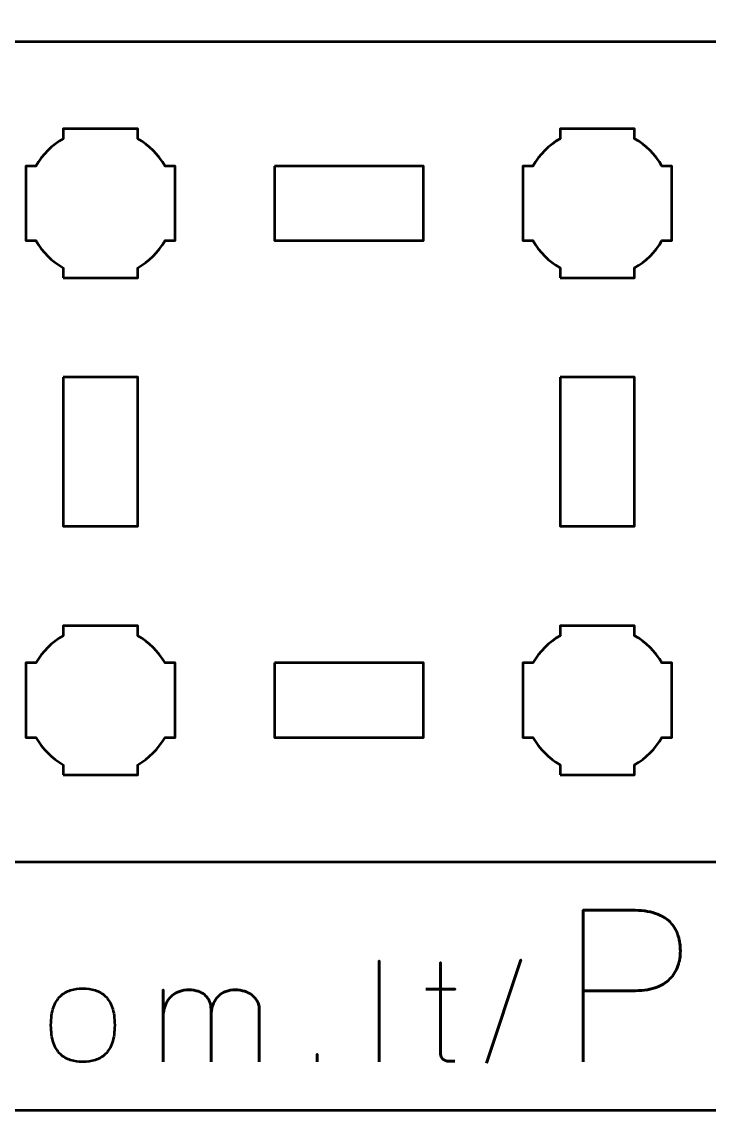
# Model space of a CAD drawing. Header units: centimetres. Extents: x -21 to 0, y -29.7 to 0.
# Drawn here: x -8.017 to -5.25, y -29.7 to -25.319 of the extents above; entities that cross this region are included whole.
import ezdxf

# ---------------------------------------------------------------- set-up
doc = ezdxf.new("R2010")
doc.units = ezdxf.units.CM
doc.header["$MEASUREMENT"] = 0
doc.layers.add('Layer 1', color=7, linetype='Continuous')

msp = doc.modelspace()

# ---------------------------------------------------------------- linework, layer by layer
at = {"layer": 'Layer 1', "color": 22, "lineweight": 53}
msp.add_open_spline([(-21.00003, -29.19996), (-21.00003, -29.19996), (-21.00003, -0.49992), (-21.00003, -0.49992), (-21.00003, -0.49992), (-21.00003, -0.22295), (-20.77694, 0.00004), (-20.49994, 0.00004), (-20.49994, 0.00004), (-20.49994, 0.00004), (-0.50008, 0.00004), (-0.50008, 0.00004), (-0.50008, 0.00004), (-0.22294, 0.00004), (0.00002, -0.22295), (0.00002, -0.49992), (0.00002, -0.49992), (0.00002, -0.49992), (0.00002, -29.19996), (0.00002, -29.19996), (0.00002, -29.19996), (0.00002, -29.47696), (-0.22294, -29.70005), (-0.50008, -29.70005), (-0.50008, -29.70005), (-0.50008, -29.70005), (-20.49994, -29.70005), (-20.49994, -29.70005), (-20.49994, -29.70005), (-20.77694, -29.70005), (-21.00003, -29.47696), (-21.00003, -29.19996)], degree=3, knots=[0, 0, 0, 0, 0.125, 0.125, 0.125, 0.125, 0.25, 0.25, 0.25, 0.25, 0.375, 0.375, 0.375, 0.375, 0.5, 0.5, 0.5, 0.5, 0.625, 0.625, 0.625, 0.625, 0.75, 0.75, 0.75, 0.75, 0.875, 0.875, 0.875, 0.875, 1, 1, 1, 1], dxfattribs=at)
at = {"layer": 'Layer 1', "color": 114, "lineweight": 53}
msp.add_open_spline([(-9.84993, -25.39998), (-9.84993, -25.39998), (-1.55005, -25.39998), (-1.55005, -25.39998), (-1.55005, -25.39998), (-1.27305, -25.39998), (-1.04995, -25.62308), (-1.04995, -25.90008), (-1.04995, -25.90008), (-1.04995, -25.90008), (-1.04995, -28.2), (-1.04995, -28.2), (-1.04995, -28.2), (-1.04995, -28.47701), (-1.27305, -28.69996), (-1.55005, -28.69996), (-1.55005, -28.69996), (-1.55005, -28.69996), (-9.84993, -28.69996), (-9.84993, -28.69996), (-9.84993, -28.69996), (-10.12693, -28.69996), (-10.35003, -28.47701), (-10.35003, -28.2), (-10.35003, -28.2), (-10.35003, -28.2), (-10.35003, -25.90008), (-10.35003, -25.90008), (-10.35003, -25.90008), (-10.35003, -25.62308), (-10.12693, -25.39998), (-9.84993, -25.39998)], degree=3, knots=[0, 0, 0, 0, 0.125, 0.125, 0.125, 0.125, 0.25, 0.25, 0.25, 0.25, 0.375, 0.375, 0.375, 0.375, 0.5, 0.5, 0.5, 0.5, 0.625, 0.625, 0.625, 0.625, 0.75, 0.75, 0.75, 0.75, 0.875, 0.875, 0.875, 0.875, 1, 1, 1, 1], dxfattribs=at)
at = {"layer": 'Layer 1', "lineweight": 53}
for points, knots in [([(-7.85001, -26.35001), (-7.85001, -26.35001), (-7.85001, -26.3099), (-7.85001, -26.3099), (-7.85001, -26.3099), (-7.89548, -26.28358), (-7.93351, -26.24556), (-7.95983, -26.20008), (-7.95983, -26.20008), (-7.95983, -26.20008), (-7.99994, -26.20008), (-7.99994, -26.20008), (-7.99994, -26.20008), (-7.99994, -26.20008), (-7.99994, -26.05001), (-7.99994, -26.05001), (-7.99994, -26.05001), (-7.99994, -26.05001), (-7.99994, -25.90008), (-7.99994, -25.90008), (-7.99994, -25.90008), (-7.99994, -25.90008), (-7.95983, -25.90008), (-7.95983, -25.90008), (-7.95983, -25.90008), (-7.93351, -25.85447), (-7.89548, -25.81654), (-7.85001, -25.79022), (-7.85001, -25.79022), (-7.85001, -25.79022), (-7.85001, -25.75001), (-7.85001, -25.75001), (-7.85001, -25.75001), (-7.85001, -25.75001), (-7.69994, -25.75001), (-7.69994, -25.75001), (-7.69994, -25.75001), (-7.69994, -25.75001), (-7.55001, -25.75001), (-7.55001, -25.75001), (-7.55001, -25.75001), (-7.55001, -25.75001), (-7.55001, -25.79022), (-7.55001, -25.79022), (-7.55001, -25.79022), (-7.50453, -25.81654), (-7.4665, -25.85447), (-7.44019, -25.90008), (-7.44019, -25.90008), (-7.44019, -25.90008), (-7.39993, -25.90008), (-7.39993, -25.90008), (-7.39993, -25.90008), (-7.39993, -25.90008), (-7.39993, -26.05001), (-7.39993, -26.05001), (-7.39993, -26.05001), (-7.39993, -26.05001), (-7.39993, -26.20008), (-7.39993, -26.20008), (-7.39993, -26.20008), (-7.39993, -26.20008), (-7.44019, -26.20008), (-7.44019, -26.20008), (-7.44019, -26.20008), (-7.4665, -26.24556), (-7.50453, -26.28358), (-7.55001, -26.3099), (-7.55001, -26.3099), (-7.55001, -26.3099), (-7.55001, -26.35001), (-7.55001, -26.35001), (-7.55001, -26.35001), (-7.55001, -26.35001), (-7.69994, -26.35001), (-7.69994, -26.35001), (-7.69994, -26.35001), (-7.69994, -26.35001), (-7.85001, -26.35001), (-7.85001, -26.35001)], [0, 0, 0, 0, 0.05, 0.05, 0.05, 0.05, 0.1, 0.1, 0.1, 0.1, 0.15, 0.15, 0.15, 0.15, 0.2, 0.2, 0.2, 0.2, 0.25, 0.25, 0.25, 0.25, 0.3, 0.3, 0.3, 0.3, 0.35, 0.35, 0.35, 0.35, 0.4, 0.4, 0.4, 0.4, 0.45, 0.45, 0.45, 0.45, 0.5, 0.5, 0.5, 0.5, 0.55, 0.55, 0.55, 0.55, 0.6, 0.6, 0.6, 0.6, 0.65, 0.65, 0.65, 0.65, 0.7, 0.7, 0.7, 0.7, 0.75, 0.75, 0.75, 0.75, 0.8, 0.8, 0.8, 0.8, 0.85, 0.85, 0.85, 0.85, 0.9, 0.9, 0.9, 0.9, 0.95, 0.95, 0.95, 0.95, 1, 1, 1, 1]), ([(-5.85008, -26.35001), (-5.85008, -26.35001), (-5.85008, -26.3099), (-5.85008, -26.3099), (-5.85008, -26.3099), (-5.89555, -26.28358), (-5.93344, -26.24556), (-5.9599, -26.20008), (-5.9599, -26.20008), (-5.9599, -26.20008), (-6.00001, -26.20008), (-6.00001, -26.20008), (-6.00001, -26.20008), (-6.00001, -26.20008), (-6.00001, -26.05001), (-6.00001, -26.05001), (-6.00001, -26.05001), (-6.00001, -26.05001), (-6.00001, -25.90008), (-6.00001, -25.90008), (-6.00001, -25.90008), (-6.00001, -25.90008), (-5.9599, -25.90008), (-5.9599, -25.90008), (-5.9599, -25.90008), (-5.93344, -25.85447), (-5.89555, -25.81654), (-5.85008, -25.79022), (-5.85008, -25.79022), (-5.85008, -25.79022), (-5.85008, -25.75001), (-5.85008, -25.75001), (-5.85008, -25.75001), (-5.85008, -25.75001), (-5.7, -25.75001), (-5.7, -25.75001), (-5.7, -25.75001), (-5.7, -25.75001), (-5.55007, -25.75001), (-5.55007, -25.75001), (-5.55007, -25.75001), (-5.55007, -25.75001), (-5.55007, -25.79022), (-5.55007, -25.79022), (-5.55007, -25.79022), (-5.50446, -25.81654), (-5.46654, -25.85447), (-5.44022, -25.90008), (-5.44022, -25.90008), (-5.44022, -25.90008), (-5.40001, -25.90008), (-5.40001, -25.90008), (-5.40001, -25.90008), (-5.40001, -25.90008), (-5.40001, -26.05001), (-5.40001, -26.05001), (-5.40001, -26.05001), (-5.40001, -26.05001), (-5.40001, -26.20008), (-5.40001, -26.20008), (-5.40001, -26.20008), (-5.40001, -26.20008), (-5.44022, -26.20008), (-5.44022, -26.20008), (-5.44022, -26.20008), (-5.46654, -26.24556), (-5.50446, -26.28358), (-5.55007, -26.3099), (-5.55007, -26.3099), (-5.55007, -26.3099), (-5.55007, -26.35001), (-5.55007, -26.35001), (-5.55007, -26.35001), (-5.55007, -26.35001), (-5.7, -26.35001), (-5.7, -26.35001), (-5.7, -26.35001), (-5.7, -26.35001), (-5.85008, -26.35001), (-5.85008, -26.35001)], [0, 0, 0, 0, 0.05, 0.05, 0.05, 0.05, 0.1, 0.1, 0.1, 0.1, 0.15, 0.15, 0.15, 0.15, 0.2, 0.2, 0.2, 0.2, 0.25, 0.25, 0.25, 0.25, 0.3, 0.3, 0.3, 0.3, 0.35, 0.35, 0.35, 0.35, 0.4, 0.4, 0.4, 0.4, 0.45, 0.45, 0.45, 0.45, 0.5, 0.5, 0.5, 0.5, 0.55, 0.55, 0.55, 0.55, 0.6, 0.6, 0.6, 0.6, 0.65, 0.65, 0.65, 0.65, 0.7, 0.7, 0.7, 0.7, 0.75, 0.75, 0.75, 0.75, 0.8, 0.8, 0.8, 0.8, 0.85, 0.85, 0.85, 0.85, 0.9, 0.9, 0.9, 0.9, 0.95, 0.95, 0.95, 0.95, 1, 1, 1, 1]), ([(-7.00003, -25.90008), (-7.00003, -25.90008), (-6.40002, -25.90008), (-6.40002, -25.90008), (-6.40002, -25.90008), (-6.40002, -25.90008), (-6.40002, -26.20008), (-6.40002, -26.20008), (-6.40002, -26.20008), (-6.40002, -26.20008), (-7.00003, -26.20008), (-7.00003, -26.20008), (-7.00003, -26.20008), (-7.00003, -26.20008), (-7.00003, -25.90008), (-7.00003, -25.90008)], [0, 0, 0, 0, 0.25, 0.25, 0.25, 0.25, 0.5, 0.5, 0.5, 0.5, 0.75, 0.75, 0.75, 0.75, 1, 1, 1, 1]), ([(-7.85001, -26.75003), (-7.85001, -26.75003), (-7.55001, -26.75003), (-7.55001, -26.75003), (-7.55001, -26.75003), (-7.55001, -26.75003), (-7.55001, -27.35002), (-7.55001, -27.35002), (-7.55001, -27.35002), (-7.55001, -27.35002), (-7.85001, -27.35002), (-7.85001, -27.35002), (-7.85001, -27.35002), (-7.85001, -27.35002), (-7.85001, -26.75003), (-7.85001, -26.75003)], [0, 0, 0, 0, 0.25, 0.25, 0.25, 0.25, 0.5, 0.5, 0.5, 0.5, 0.75, 0.75, 0.75, 0.75, 1, 1, 1, 1]), ([(-5.85008, -26.75003), (-5.85008, -26.75003), (-5.55007, -26.75003), (-5.55007, -26.75003), (-5.55007, -26.75003), (-5.55007, -26.75003), (-5.55007, -27.35002), (-5.55007, -27.35002), (-5.55007, -27.35002), (-5.55007, -27.35002), (-5.85008, -27.35002), (-5.85008, -27.35002), (-5.85008, -27.35002), (-5.85008, -27.35002), (-5.85008, -26.75003), (-5.85008, -26.75003)], [0, 0, 0, 0, 0.25, 0.25, 0.25, 0.25, 0.5, 0.5, 0.5, 0.5, 0.75, 0.75, 0.75, 0.75, 1, 1, 1, 1]), ([(-7.85001, -28.35008), (-7.85001, -28.35008), (-7.85001, -28.30982), (-7.85001, -28.30982), (-7.85001, -28.30982), (-7.89548, -28.28351), (-7.93351, -28.24548), (-7.95983, -28.2), (-7.95983, -28.2), (-7.95983, -28.2), (-7.99994, -28.2), (-7.99994, -28.2), (-7.99994, -28.2), (-7.99994, -28.2), (-7.99994, -28.05007), (-7.99994, -28.05007), (-7.99994, -28.05007), (-7.99994, -28.05007), (-7.99994, -27.9), (-7.99994, -27.9), (-7.99994, -27.9), (-7.99994, -27.9), (-7.95983, -27.9), (-7.95983, -27.9), (-7.95983, -27.9), (-7.93351, -27.85453), (-7.89548, -27.8165), (-7.85001, -27.79018), (-7.85001, -27.79018), (-7.85001, -27.79018), (-7.85001, -27.75007), (-7.85001, -27.75007), (-7.85001, -27.75007), (-7.85001, -27.75007), (-7.69994, -27.75007), (-7.69994, -27.75007), (-7.69994, -27.75007), (-7.69994, -27.75007), (-7.55001, -27.75007), (-7.55001, -27.75007), (-7.55001, -27.75007), (-7.55001, -27.75007), (-7.55001, -27.79018), (-7.55001, -27.79018), (-7.55001, -27.79018), (-7.50453, -27.8165), (-7.4665, -27.85453), (-7.44019, -27.9), (-7.44019, -27.9), (-7.44019, -27.9), (-7.39993, -27.9), (-7.39993, -27.9), (-7.39993, -27.9), (-7.39993, -27.9), (-7.39993, -28.05007), (-7.39993, -28.05007), (-7.39993, -28.05007), (-7.39993, -28.05007), (-7.39993, -28.2), (-7.39993, -28.2), (-7.39993, -28.2), (-7.39993, -28.2), (-7.44019, -28.2), (-7.44019, -28.2), (-7.44019, -28.2), (-7.4665, -28.24548), (-7.50453, -28.28351), (-7.55001, -28.30982), (-7.55001, -28.30982), (-7.55001, -28.30982), (-7.55001, -28.35008), (-7.55001, -28.35008), (-7.55001, -28.35008), (-7.55001, -28.35008), (-7.69994, -28.35008), (-7.69994, -28.35008), (-7.69994, -28.35008), (-7.69994, -28.35008), (-7.85001, -28.35008), (-7.85001, -28.35008)], [0, 0, 0, 0, 0.05, 0.05, 0.05, 0.05, 0.1, 0.1, 0.1, 0.1, 0.15, 0.15, 0.15, 0.15, 0.2, 0.2, 0.2, 0.2, 0.25, 0.25, 0.25, 0.25, 0.3, 0.3, 0.3, 0.3, 0.35, 0.35, 0.35, 0.35, 0.4, 0.4, 0.4, 0.4, 0.45, 0.45, 0.45, 0.45, 0.5, 0.5, 0.5, 0.5, 0.55, 0.55, 0.55, 0.55, 0.6, 0.6, 0.6, 0.6, 0.65, 0.65, 0.65, 0.65, 0.7, 0.7, 0.7, 0.7, 0.75, 0.75, 0.75, 0.75, 0.8, 0.8, 0.8, 0.8, 0.85, 0.85, 0.85, 0.85, 0.9, 0.9, 0.9, 0.9, 0.95, 0.95, 0.95, 0.95, 1, 1, 1, 1]), ([(-5.85008, -28.35008), (-5.85008, -28.35008), (-5.85008, -28.30982), (-5.85008, -28.30982), (-5.85008, -28.30982), (-5.89555, -28.28351), (-5.93344, -28.24548), (-5.9599, -28.2), (-5.9599, -28.2), (-5.9599, -28.2), (-6.00001, -28.2), (-6.00001, -28.2), (-6.00001, -28.2), (-6.00001, -28.2), (-6.00001, -28.05007), (-6.00001, -28.05007), (-6.00001, -28.05007), (-6.00001, -28.05007), (-6.00001, -27.9), (-6.00001, -27.9), (-6.00001, -27.9), (-6.00001, -27.9), (-5.9599, -27.9), (-5.9599, -27.9), (-5.9599, -27.9), (-5.93344, -27.85453), (-5.89555, -27.8165), (-5.85008, -27.79018), (-5.85008, -27.79018), (-5.85008, -27.79018), (-5.85008, -27.75007), (-5.85008, -27.75007), (-5.85008, -27.75007), (-5.85008, -27.75007), (-5.7, -27.75007), (-5.7, -27.75007), (-5.7, -27.75007), (-5.7, -27.75007), (-5.55007, -27.75007), (-5.55007, -27.75007), (-5.55007, -27.75007), (-5.55007, -27.75007), (-5.55007, -27.79018), (-5.55007, -27.79018), (-5.55007, -27.79018), (-5.50446, -27.8165), (-5.46654, -27.85453), (-5.44022, -27.9), (-5.44022, -27.9), (-5.44022, -27.9), (-5.40001, -27.9), (-5.40001, -27.9), (-5.40001, -27.9), (-5.40001, -27.9), (-5.40001, -28.05007), (-5.40001, -28.05007), (-5.40001, -28.05007), (-5.40001, -28.05007), (-5.40001, -28.2), (-5.40001, -28.2), (-5.40001, -28.2), (-5.40001, -28.2), (-5.44022, -28.2), (-5.44022, -28.2), (-5.44022, -28.2), (-5.46654, -28.24548), (-5.50446, -28.28351), (-5.55007, -28.30982), (-5.55007, -28.30982), (-5.55007, -28.30982), (-5.55007, -28.35008), (-5.55007, -28.35008), (-5.55007, -28.35008), (-5.55007, -28.35008), (-5.7, -28.35008), (-5.7, -28.35008), (-5.7, -28.35008), (-5.7, -28.35008), (-5.85008, -28.35008), (-5.85008, -28.35008)], [0, 0, 0, 0, 0.05, 0.05, 0.05, 0.05, 0.1, 0.1, 0.1, 0.1, 0.15, 0.15, 0.15, 0.15, 0.2, 0.2, 0.2, 0.2, 0.25, 0.25, 0.25, 0.25, 0.3, 0.3, 0.3, 0.3, 0.35, 0.35, 0.35, 0.35, 0.4, 0.4, 0.4, 0.4, 0.45, 0.45, 0.45, 0.45, 0.5, 0.5, 0.5, 0.5, 0.55, 0.55, 0.55, 0.55, 0.6, 0.6, 0.6, 0.6, 0.65, 0.65, 0.65, 0.65, 0.7, 0.7, 0.7, 0.7, 0.75, 0.75, 0.75, 0.75, 0.8, 0.8, 0.8, 0.8, 0.85, 0.85, 0.85, 0.85, 0.9, 0.9, 0.9, 0.9, 0.95, 0.95, 0.95, 0.95, 1, 1, 1, 1]), ([(-7.00003, -27.9), (-7.00003, -27.9), (-6.40002, -27.9), (-6.40002, -27.9), (-6.40002, -27.9), (-6.40002, -27.9), (-6.40002, -28.2), (-6.40002, -28.2), (-6.40002, -28.2), (-6.40002, -28.2), (-7.00003, -28.2), (-7.00003, -28.2), (-7.00003, -28.2), (-7.00003, -28.2), (-7.00003, -27.9), (-7.00003, -27.9)], [0, 0, 0, 0, 0.25, 0.25, 0.25, 0.25, 0.5, 0.5, 0.5, 0.5, 0.75, 0.75, 0.75, 0.75, 1, 1, 1, 1])]:
    msp.add_open_spline(points, degree=3, knots=knots, dxfattribs=at)
at = {"layer": 'Layer 1', "color": 30, "lineweight": 53}
for points, knots in [([(-5.75756, -29.50522), (-5.75756, -29.50522), (-5.75756, -28.89477), (-5.75756, -28.89477), (-5.75756, -28.89477), (-5.75756, -28.89477), (-5.56283, -28.89477), (-5.56283, -28.89477), (-5.56283, -28.89477), (-5.52388, -28.89491), (-5.49185, -28.89929), (-5.46659, -28.90775), (-5.46659, -28.90775), (-5.44147, -28.91608), (-5.42171, -28.92765), (-5.40746, -28.94233), (-5.40746, -28.94233), (-5.39321, -28.95686), (-5.38305, -28.97351), (-5.37684, -28.99228), (-5.37684, -28.99228), (-5.37077, -29.01105), (-5.36724, -29.03066), (-5.3664, -29.0514), (-5.3664, -29.0514), (-5.36541, -29.07215), (-5.36781, -29.09247), (-5.37345, -29.11222), (-5.37345, -29.11222), (-5.37924, -29.13198), (-5.38898, -29.1499), (-5.40295, -29.16599), (-5.40295, -29.16599), (-5.41677, -29.18207), (-5.43554, -29.19492), (-5.45911, -29.20437), (-5.45911, -29.20437), (-5.48267, -29.21397), (-5.51188, -29.21876), (-5.54674, -29.21905), (-5.54674, -29.21905), (-5.54674, -29.21905), (-5.75756, -29.21905), (-5.75756, -29.21905), (-5.75756, -29.21905), (-5.75756, -29.21905), (-5.54674, -29.21905), (-5.54674, -29.21905), (-5.54674, -29.21905), (-5.51259, -29.21876), (-5.48366, -29.21397), (-5.46024, -29.20437), (-5.46024, -29.20437), (-5.43667, -29.19492), (-5.4179, -29.18207), (-5.40379, -29.16599), (-5.40379, -29.16599), (-5.38982, -29.1499), (-5.3798, -29.13198), (-5.37388, -29.11222), (-5.37388, -29.11222), (-5.36795, -29.09247), (-5.36541, -29.07215), (-5.3664, -29.0514), (-5.3664, -29.0514), (-5.36724, -29.03066), (-5.37077, -29.01105), (-5.37712, -28.99228), (-5.37712, -28.99228), (-5.38333, -28.97351), (-5.39377, -28.95686), (-5.40803, -28.94233), (-5.40803, -28.94233), (-5.42242, -28.92765), (-5.44217, -28.91608), (-5.46729, -28.90775), (-5.46729, -28.90775), (-5.49255, -28.89929), (-5.5243, -28.89491), (-5.56283, -28.89477), (-5.56283, -28.89477), (-5.56283, -28.89477), (-5.75756, -28.89477), (-5.75756, -28.89477), (-5.75756, -28.89477), (-5.75756, -28.89477), (-5.75756, -29.50522), (-5.75756, -29.50522)], [0, 0, 0, 0, 0.0454545, 0.0454545, 0.0454545, 0.0454545, 0.0909091, 0.0909091, 0.0909091, 0.0909091, 0.1363636, 0.1363636, 0.1363636, 0.1363636, 0.1818182, 0.1818182, 0.1818182, 0.1818182, 0.2272727, 0.2272727, 0.2272727, 0.2272727, 0.2727273, 0.2727273, 0.2727273, 0.2727273, 0.3181818, 0.3181818, 0.3181818, 0.3181818, 0.3636364, 0.3636364, 0.3636364, 0.3636364, 0.4090909, 0.4090909, 0.4090909, 0.4090909, 0.4545455, 0.4545455, 0.4545455, 0.4545455, 0.5, 0.5, 0.5, 0.5, 0.5454545, 0.5454545, 0.5454545, 0.5454545, 0.5909091, 0.5909091, 0.5909091, 0.5909091, 0.6363636, 0.6363636, 0.6363636, 0.6363636, 0.6818182, 0.6818182, 0.6818182, 0.6818182, 0.7272727, 0.7272727, 0.7272727, 0.7272727, 0.7727273, 0.7727273, 0.7727273, 0.7727273, 0.8181818, 0.8181818, 0.8181818, 0.8181818, 0.8636364, 0.8636364, 0.8636364, 0.8636364, 0.9090909, 0.9090909, 0.9090909, 0.9090909, 0.9545455, 0.9545455, 0.9545455, 0.9545455, 1, 1, 1, 1]), ([(-6.57883, -29.50522), (-6.57883, -29.50522), (-6.57883, -29.09826), (-6.57883, -29.09826), (-6.57883, -29.09826), (-6.57883, -29.09826), (-6.57883, -29.50522), (-6.57883, -29.50522)], [0, 0, 0, 0, 0.5, 0.5, 0.5, 0.5, 1, 1, 1, 1]), ([(-6.27403, -29.5024), (-6.28099, -29.50296), (-6.28795, -29.50315), (-6.29473, -29.50296), (-6.29473, -29.50296), (-6.3015, -29.50277), (-6.30762, -29.50174), (-6.31317, -29.49967), (-6.31317, -29.49967), (-6.31872, -29.49769), (-6.32314, -29.49412), (-6.32652, -29.48904), (-6.32652, -29.48904), (-6.32982, -29.48396), (-6.33151, -29.47672), (-6.3316, -29.4674), (-6.3316, -29.4674), (-6.3316, -29.46298), (-6.3316, -29.45546), (-6.3316, -29.44492), (-6.3316, -29.44492), (-6.3316, -29.43429), (-6.3316, -29.42149), (-6.3316, -29.40635), (-6.3316, -29.40635), (-6.3316, -29.3912), (-6.3316, -29.37465), (-6.3316, -29.35668), (-6.3316, -29.35668), (-6.3316, -29.33871), (-6.3316, -29.32018), (-6.3316, -29.30099), (-6.3316, -29.30099), (-6.3316, -29.2818), (-6.3316, -29.26289), (-6.3316, -29.24417), (-6.3316, -29.24417), (-6.3316, -29.22545), (-6.3316, -29.20785), (-6.3316, -29.1913), (-6.3316, -29.1913), (-6.3316, -29.17474), (-6.3316, -29.16006), (-6.3316, -29.14737), (-6.3316, -29.14737), (-6.3316, -29.13457), (-6.3316, -29.1246), (-6.3316, -29.11726), (-6.3316, -29.11726), (-6.3316, -29.11002), (-6.3316, -29.10625), (-6.3316, -29.10616), (-6.3316, -29.10616), (-6.3316, -29.10625), (-6.3316, -29.11002), (-6.3316, -29.11726), (-6.3316, -29.11726), (-6.3316, -29.1246), (-6.3316, -29.13457), (-6.3316, -29.14737), (-6.3316, -29.14737), (-6.3316, -29.16006), (-6.3316, -29.17474), (-6.3316, -29.1913), (-6.3316, -29.1913), (-6.3316, -29.20785), (-6.3316, -29.22545), (-6.3316, -29.24417), (-6.3316, -29.24417), (-6.3316, -29.26289), (-6.3316, -29.2818), (-6.3316, -29.30099), (-6.3316, -29.30099), (-6.3316, -29.32018), (-6.3316, -29.33871), (-6.3316, -29.35668), (-6.3316, -29.35668), (-6.3316, -29.37465), (-6.3316, -29.3912), (-6.3316, -29.40635), (-6.3316, -29.40635), (-6.3316, -29.42149), (-6.3316, -29.43429), (-6.3316, -29.44492), (-6.3316, -29.44492), (-6.3316, -29.45546), (-6.3316, -29.46298), (-6.3316, -29.4674), (-6.3316, -29.4674), (-6.33151, -29.47672), (-6.32982, -29.48396), (-6.32652, -29.48904), (-6.32652, -29.48904), (-6.32314, -29.49412), (-6.31872, -29.49769), (-6.31317, -29.49967), (-6.31317, -29.49967), (-6.30762, -29.50174), (-6.3015, -29.50277), (-6.29473, -29.50296), (-6.29473, -29.50296), (-6.28795, -29.50315), (-6.28099, -29.50296), (-6.27403, -29.5024)], [0, 0, 0, 0, 0.0384615, 0.0384615, 0.0384615, 0.0384615, 0.0769231, 0.0769231, 0.0769231, 0.0769231, 0.1153846, 0.1153846, 0.1153846, 0.1153846, 0.1538462, 0.1538462, 0.1538462, 0.1538462, 0.1923077, 0.1923077, 0.1923077, 0.1923077, 0.2307692, 0.2307692, 0.2307692, 0.2307692, 0.2692308, 0.2692308, 0.2692308, 0.2692308, 0.3076923, 0.3076923, 0.3076923, 0.3076923, 0.3461538, 0.3461538, 0.3461538, 0.3461538, 0.3846154, 0.3846154, 0.3846154, 0.3846154, 0.4230769, 0.4230769, 0.4230769, 0.4230769, 0.4615385, 0.4615385, 0.4615385, 0.4615385, 0.5, 0.5, 0.5, 0.5, 0.5384615, 0.5384615, 0.5384615, 0.5384615, 0.5769231, 0.5769231, 0.5769231, 0.5769231, 0.6153846, 0.6153846, 0.6153846, 0.6153846, 0.6538462, 0.6538462, 0.6538462, 0.6538462, 0.6923077, 0.6923077, 0.6923077, 0.6923077, 0.7307692, 0.7307692, 0.7307692, 0.7307692, 0.7692308, 0.7692308, 0.7692308, 0.7692308, 0.8076923, 0.8076923, 0.8076923, 0.8076923, 0.8461538, 0.8461538, 0.8461538, 0.8461538, 0.8846154, 0.8846154, 0.8846154, 0.8846154, 0.9230769, 0.9230769, 0.9230769, 0.9230769, 0.9615385, 0.9615385, 0.9615385, 0.9615385, 1, 1, 1, 1]), ([(-6.1459, -29.51086), (-6.1459, -29.51086), (-6.00761, -29.09431), (-6.00761, -29.09431), (-6.00761, -29.09431), (-6.00761, -29.09431), (-6.1459, -29.51086), (-6.1459, -29.51086)], [0, 0, 0, 0, 0.5, 0.5, 0.5, 0.5, 1, 1, 1, 1]), ([(-7.77093, -29.50522), (-7.75315, -29.50531), (-7.7366, -29.50306), (-7.72117, -29.49826), (-7.72117, -29.49826), (-7.70574, -29.49346), (-7.6921, -29.48546), (-7.68043, -29.47427), (-7.68043, -29.47427), (-7.66867, -29.46308), (-7.65955, -29.44793), (-7.65287, -29.42874), (-7.65287, -29.42874), (-7.64629, -29.40964), (-7.6429, -29.38584), (-7.6428, -29.35734), (-7.6428, -29.35734), (-7.6429, -29.32893), (-7.64629, -29.30522), (-7.65287, -29.28622), (-7.65287, -29.28622), (-7.65955, -29.26721), (-7.66867, -29.25207), (-7.68043, -29.24087), (-7.68043, -29.24087), (-7.6921, -29.22977), (-7.70574, -29.22178), (-7.72117, -29.21698), (-7.72117, -29.21698), (-7.7366, -29.21218), (-7.75315, -29.20992), (-7.77093, -29.21002), (-7.77093, -29.21002), (-7.78852, -29.20992), (-7.80508, -29.21218), (-7.82051, -29.21698), (-7.82051, -29.21698), (-7.83594, -29.22178), (-7.84948, -29.22977), (-7.86124, -29.24087), (-7.86124, -29.24087), (-7.873, -29.25207), (-7.88222, -29.26721), (-7.8889, -29.28622), (-7.8889, -29.28622), (-7.89558, -29.30522), (-7.89897, -29.32893), (-7.89906, -29.35734), (-7.89906, -29.35734), (-7.89897, -29.38584), (-7.89558, -29.40964), (-7.8889, -29.42874), (-7.8889, -29.42874), (-7.88222, -29.44793), (-7.873, -29.46308), (-7.86124, -29.47427), (-7.86124, -29.47427), (-7.84948, -29.48546), (-7.83594, -29.49346), (-7.82051, -29.49826), (-7.82051, -29.49826), (-7.80508, -29.50306), (-7.78852, -29.50531), (-7.77093, -29.50522)], [0, 0, 0, 0, 0.0625, 0.0625, 0.0625, 0.0625, 0.125, 0.125, 0.125, 0.125, 0.1875, 0.1875, 0.1875, 0.1875, 0.25, 0.25, 0.25, 0.25, 0.3125, 0.3125, 0.3125, 0.3125, 0.375, 0.375, 0.375, 0.375, 0.4375, 0.4375, 0.4375, 0.4375, 0.5, 0.5, 0.5, 0.5, 0.5625, 0.5625, 0.5625, 0.5625, 0.625, 0.625, 0.625, 0.625, 0.6875, 0.6875, 0.6875, 0.6875, 0.75, 0.75, 0.75, 0.75, 0.8125, 0.8125, 0.8125, 0.8125, 0.875, 0.875, 0.875, 0.875, 0.9375, 0.9375, 0.9375, 0.9375, 1, 1, 1, 1]), ([(-7.77093, -29.50522), (-7.75315, -29.50531), (-7.7366, -29.50306), (-7.72117, -29.49826), (-7.72117, -29.49826), (-7.70574, -29.49346), (-7.6921, -29.48546), (-7.68043, -29.47427), (-7.68043, -29.47427), (-7.66867, -29.46308), (-7.65955, -29.44793), (-7.65287, -29.42874), (-7.65287, -29.42874), (-7.64629, -29.40964), (-7.6429, -29.38584), (-7.6428, -29.35734), (-7.6428, -29.35734), (-7.6429, -29.32893), (-7.64629, -29.30522), (-7.65287, -29.28622), (-7.65287, -29.28622), (-7.65955, -29.26721), (-7.66867, -29.25207), (-7.68043, -29.24087), (-7.68043, -29.24087), (-7.6921, -29.22977), (-7.70574, -29.22178), (-7.72117, -29.21698), (-7.72117, -29.21698), (-7.7366, -29.21218), (-7.75315, -29.20992), (-7.77093, -29.21002), (-7.77093, -29.21002), (-7.78852, -29.20992), (-7.80508, -29.21218), (-7.82051, -29.21698), (-7.82051, -29.21698), (-7.83594, -29.22178), (-7.84948, -29.22977), (-7.86124, -29.24087), (-7.86124, -29.24087), (-7.873, -29.25207), (-7.88222, -29.26721), (-7.8889, -29.28622), (-7.8889, -29.28622), (-7.89558, -29.30522), (-7.89897, -29.32893), (-7.89906, -29.35734), (-7.89906, -29.35734), (-7.89897, -29.38584), (-7.89558, -29.40964), (-7.8889, -29.42874), (-7.8889, -29.42874), (-7.88222, -29.44793), (-7.873, -29.46308), (-7.86124, -29.47427), (-7.86124, -29.47427), (-7.84948, -29.48546), (-7.83594, -29.49346), (-7.82051, -29.49826), (-7.82051, -29.49826), (-7.80508, -29.50306), (-7.78852, -29.50531), (-7.77093, -29.50522)], [0, 0, 0, 0, 0.0625, 0.0625, 0.0625, 0.0625, 0.125, 0.125, 0.125, 0.125, 0.1875, 0.1875, 0.1875, 0.1875, 0.25, 0.25, 0.25, 0.25, 0.3125, 0.3125, 0.3125, 0.3125, 0.375, 0.375, 0.375, 0.375, 0.4375, 0.4375, 0.4375, 0.4375, 0.5, 0.5, 0.5, 0.5, 0.5625, 0.5625, 0.5625, 0.5625, 0.625, 0.625, 0.625, 0.625, 0.6875, 0.6875, 0.6875, 0.6875, 0.75, 0.75, 0.75, 0.75, 0.8125, 0.8125, 0.8125, 0.8125, 0.875, 0.875, 0.875, 0.875, 0.9375, 0.9375, 0.9375, 0.9375, 1, 1, 1, 1]), ([(-7.25504, -29.50522), (-7.25504, -29.50513), (-7.25504, -29.5024), (-7.25504, -29.49704), (-7.25504, -29.49704), (-7.25504, -29.49177), (-7.25504, -29.48452), (-7.25504, -29.4754), (-7.25504, -29.4754), (-7.25504, -29.46618), (-7.25504, -29.45583), (-7.25504, -29.44417), (-7.25504, -29.44417), (-7.25504, -29.4326), (-7.25504, -29.42046), (-7.25504, -29.40767), (-7.25504, -29.40767), (-7.25504, -29.39497), (-7.25504, -29.38245), (-7.25504, -29.37004), (-7.25504, -29.37004), (-7.25504, -29.35762), (-7.25504, -29.34595), (-7.25504, -29.33523), (-7.25504, -29.33523), (-7.25504, -29.32441), (-7.25504, -29.31519), (-7.25504, -29.30738), (-7.25504, -29.30738), (-7.25504, -29.29967), (-7.25504, -29.29412), (-7.25504, -29.29073), (-7.25504, -29.29073), (-7.25494, -29.28546), (-7.25579, -29.27954), (-7.25739, -29.27305), (-7.25739, -29.27305), (-7.25899, -29.26646), (-7.26172, -29.25988), (-7.26557, -29.25329), (-7.26557, -29.25329), (-7.26943, -29.24661), (-7.27479, -29.2405), (-7.28147, -29.23485), (-7.28147, -29.23485), (-7.28824, -29.22921), (-7.29671, -29.22469), (-7.30687, -29.22121), (-7.30687, -29.22121), (-7.31713, -29.21773), (-7.32935, -29.21585), (-7.34365, -29.21566), (-7.34365, -29.21566), (-7.35795, -29.21566), (-7.37075, -29.21764), (-7.38194, -29.22159), (-7.38194, -29.22159), (-7.39323, -29.22563), (-7.40292, -29.23118), (-7.4112, -29.23824), (-7.4112, -29.23824), (-7.41938, -29.2453), (-7.42625, -29.25339), (-7.43161, -29.2626), (-7.43161, -29.2626), (-7.43697, -29.27173), (-7.44093, -29.28142), (-7.44356, -29.29177), (-7.44356, -29.29177), (-7.44619, -29.30202), (-7.44751, -29.31246), (-7.44751, -29.32291), (-7.44751, -29.32291), (-7.44751, -29.31246), (-7.44619, -29.30202), (-7.44356, -29.29177), (-7.44356, -29.29177), (-7.44093, -29.28142), (-7.43697, -29.27173), (-7.43161, -29.2626), (-7.43161, -29.2626), (-7.42625, -29.25339), (-7.41938, -29.2453), (-7.4112, -29.23824), (-7.4112, -29.23824), (-7.40292, -29.23118), (-7.39323, -29.22563), (-7.38194, -29.22159), (-7.38194, -29.22159), (-7.37075, -29.21764), (-7.35795, -29.21566), (-7.34365, -29.21566), (-7.34365, -29.21566), (-7.32935, -29.21585), (-7.31713, -29.21773), (-7.30687, -29.22121), (-7.30687, -29.22121), (-7.29671, -29.22469), (-7.28824, -29.22921), (-7.28147, -29.23485), (-7.28147, -29.23485), (-7.27479, -29.2405), (-7.26943, -29.24661), (-7.26557, -29.25329), (-7.26557, -29.25329), (-7.26172, -29.25988), (-7.25899, -29.26646), (-7.25739, -29.27305), (-7.25739, -29.27305), (-7.25579, -29.27954), (-7.25494, -29.28546), (-7.25504, -29.29073), (-7.25504, -29.29073), (-7.25504, -29.29412), (-7.25504, -29.29967), (-7.25504, -29.30738), (-7.25504, -29.30738), (-7.25504, -29.31519), (-7.25504, -29.32441), (-7.25504, -29.33523), (-7.25504, -29.33523), (-7.25504, -29.34595), (-7.25504, -29.35762), (-7.25504, -29.37004), (-7.25504, -29.37004), (-7.25504, -29.38245), (-7.25504, -29.39497), (-7.25504, -29.40767), (-7.25504, -29.40767), (-7.25504, -29.42046), (-7.25504, -29.4326), (-7.25504, -29.44417), (-7.25504, -29.44417), (-7.25504, -29.45583), (-7.25504, -29.46618), (-7.25504, -29.4754), (-7.25504, -29.4754), (-7.25504, -29.48452), (-7.25504, -29.49177), (-7.25504, -29.49704), (-7.25504, -29.49704), (-7.25504, -29.5024), (-7.25504, -29.50513), (-7.25504, -29.50522)], [0, 0, 0, 0, 0.0277778, 0.0277778, 0.0277778, 0.0277778, 0.0555556, 0.0555556, 0.0555556, 0.0555556, 0.0833333, 0.0833333, 0.0833333, 0.0833333, 0.1111111, 0.1111111, 0.1111111, 0.1111111, 0.1388889, 0.1388889, 0.1388889, 0.1388889, 0.1666667, 0.1666667, 0.1666667, 0.1666667, 0.1944444, 0.1944444, 0.1944444, 0.1944444, 0.2222222, 0.2222222, 0.2222222, 0.2222222, 0.25, 0.25, 0.25, 0.25, 0.2777778, 0.2777778, 0.2777778, 0.2777778, 0.3055556, 0.3055556, 0.3055556, 0.3055556, 0.3333333, 0.3333333, 0.3333333, 0.3333333, 0.3611111, 0.3611111, 0.3611111, 0.3611111, 0.3888889, 0.3888889, 0.3888889, 0.3888889, 0.4166667, 0.4166667, 0.4166667, 0.4166667, 0.4444444, 0.4444444, 0.4444444, 0.4444444, 0.4722222, 0.4722222, 0.4722222, 0.4722222, 0.5, 0.5, 0.5, 0.5, 0.5277778, 0.5277778, 0.5277778, 0.5277778, 0.5555556, 0.5555556, 0.5555556, 0.5555556, 0.5833333, 0.5833333, 0.5833333, 0.5833333, 0.6111111, 0.6111111, 0.6111111, 0.6111111, 0.6388889, 0.6388889, 0.6388889, 0.6388889, 0.6666667, 0.6666667, 0.6666667, 0.6666667, 0.6944444, 0.6944444, 0.6944444, 0.6944444, 0.7222222, 0.7222222, 0.7222222, 0.7222222, 0.75, 0.75, 0.75, 0.75, 0.7777778, 0.7777778, 0.7777778, 0.7777778, 0.8055556, 0.8055556, 0.8055556, 0.8055556, 0.8333333, 0.8333333, 0.8333333, 0.8333333, 0.8611111, 0.8611111, 0.8611111, 0.8611111, 0.8888889, 0.8888889, 0.8888889, 0.8888889, 0.9166667, 0.9166667, 0.9166667, 0.9166667, 0.9444444, 0.9444444, 0.9444444, 0.9444444, 0.9722222, 0.9722222, 0.9722222, 0.9722222, 1, 1, 1, 1]), ([(-7.44751, -29.50522), (-7.44751, -29.50522), (-7.44751, -29.21566), (-7.44751, -29.21566), (-7.44751, -29.21566), (-7.44751, -29.21566), (-7.44751, -29.50522), (-7.44751, -29.50522)], [0, 0, 0, 0, 0.5, 0.5, 0.5, 0.5, 1, 1, 1, 1]), ([(-7.06087, -29.50522), (-7.06087, -29.50513), (-7.06087, -29.5024), (-7.06087, -29.49704), (-7.06087, -29.49704), (-7.06087, -29.49177), (-7.06087, -29.48452), (-7.06087, -29.4754), (-7.06087, -29.4754), (-7.06087, -29.46618), (-7.06087, -29.45583), (-7.06087, -29.44417), (-7.06087, -29.44417), (-7.06087, -29.4326), (-7.06087, -29.42046), (-7.06087, -29.40767), (-7.06087, -29.40767), (-7.06087, -29.39497), (-7.06087, -29.38245), (-7.06087, -29.37004), (-7.06087, -29.37004), (-7.06087, -29.35762), (-7.06087, -29.34595), (-7.06087, -29.33523), (-7.06087, -29.33523), (-7.06087, -29.32441), (-7.06087, -29.31519), (-7.06087, -29.30738), (-7.06087, -29.30738), (-7.06087, -29.29967), (-7.06087, -29.29412), (-7.06087, -29.29073), (-7.06087, -29.29073), (-7.06087, -29.28546), (-7.0619, -29.27954), (-7.06407, -29.27305), (-7.06407, -29.27305), (-7.06614, -29.26646), (-7.06952, -29.25988), (-7.07423, -29.25329), (-7.07423, -29.25329), (-7.07884, -29.24661), (-7.08495, -29.2405), (-7.09248, -29.23485), (-7.09248, -29.23485), (-7.1, -29.22921), (-7.10913, -29.22469), (-7.11985, -29.22121), (-7.11985, -29.22121), (-7.13058, -29.21773), (-7.14309, -29.21585), (-7.15739, -29.21566), (-7.15739, -29.21566), (-7.17169, -29.21566), (-7.18429, -29.21764), (-7.19511, -29.22159), (-7.19511, -29.22159), (-7.20584, -29.22563), (-7.21506, -29.23118), (-7.22277, -29.23824), (-7.22277, -29.23824), (-7.23039, -29.2453), (-7.2365, -29.25339), (-7.2413, -29.2626), (-7.2413, -29.2626), (-7.2461, -29.27173), (-7.24958, -29.28142), (-7.25174, -29.29177), (-7.25174, -29.29177), (-7.254, -29.30202), (-7.25504, -29.31246), (-7.25504, -29.32291), (-7.25504, -29.32291), (-7.25504, -29.31246), (-7.254, -29.30202), (-7.25174, -29.29177), (-7.25174, -29.29177), (-7.24958, -29.28142), (-7.2461, -29.27173), (-7.2413, -29.2626), (-7.2413, -29.2626), (-7.2365, -29.25339), (-7.23039, -29.2453), (-7.22277, -29.23824), (-7.22277, -29.23824), (-7.21506, -29.23118), (-7.20584, -29.22563), (-7.19511, -29.22159), (-7.19511, -29.22159), (-7.18429, -29.21764), (-7.17169, -29.21566), (-7.15739, -29.21566), (-7.15739, -29.21566), (-7.14309, -29.21585), (-7.13058, -29.21773), (-7.11985, -29.22121), (-7.11985, -29.22121), (-7.10913, -29.22469), (-7.1, -29.22921), (-7.09248, -29.23485), (-7.09248, -29.23485), (-7.08495, -29.2405), (-7.07884, -29.24661), (-7.07423, -29.25329), (-7.07423, -29.25329), (-7.06952, -29.25988), (-7.06614, -29.26646), (-7.06407, -29.27305), (-7.06407, -29.27305), (-7.0619, -29.27954), (-7.06087, -29.28546), (-7.06087, -29.29073), (-7.06087, -29.29073), (-7.06087, -29.29412), (-7.06087, -29.29967), (-7.06087, -29.30738), (-7.06087, -29.30738), (-7.06087, -29.31519), (-7.06087, -29.32441), (-7.06087, -29.33523), (-7.06087, -29.33523), (-7.06087, -29.34595), (-7.06087, -29.35762), (-7.06087, -29.37004), (-7.06087, -29.37004), (-7.06087, -29.38245), (-7.06087, -29.39497), (-7.06087, -29.40767), (-7.06087, -29.40767), (-7.06087, -29.42046), (-7.06087, -29.4326), (-7.06087, -29.44417), (-7.06087, -29.44417), (-7.06087, -29.45583), (-7.06087, -29.46618), (-7.06087, -29.4754), (-7.06087, -29.4754), (-7.06087, -29.48452), (-7.06087, -29.49177), (-7.06087, -29.49704), (-7.06087, -29.49704), (-7.06087, -29.5024), (-7.06087, -29.50513), (-7.06087, -29.50522)], [0, 0, 0, 0, 0.0277778, 0.0277778, 0.0277778, 0.0277778, 0.0555556, 0.0555556, 0.0555556, 0.0555556, 0.0833333, 0.0833333, 0.0833333, 0.0833333, 0.1111111, 0.1111111, 0.1111111, 0.1111111, 0.1388889, 0.1388889, 0.1388889, 0.1388889, 0.1666667, 0.1666667, 0.1666667, 0.1666667, 0.1944444, 0.1944444, 0.1944444, 0.1944444, 0.2222222, 0.2222222, 0.2222222, 0.2222222, 0.25, 0.25, 0.25, 0.25, 0.2777778, 0.2777778, 0.2777778, 0.2777778, 0.3055556, 0.3055556, 0.3055556, 0.3055556, 0.3333333, 0.3333333, 0.3333333, 0.3333333, 0.3611111, 0.3611111, 0.3611111, 0.3611111, 0.3888889, 0.3888889, 0.3888889, 0.3888889, 0.4166667, 0.4166667, 0.4166667, 0.4166667, 0.4444444, 0.4444444, 0.4444444, 0.4444444, 0.4722222, 0.4722222, 0.4722222, 0.4722222, 0.5, 0.5, 0.5, 0.5, 0.5277778, 0.5277778, 0.5277778, 0.5277778, 0.5555556, 0.5555556, 0.5555556, 0.5555556, 0.5833333, 0.5833333, 0.5833333, 0.5833333, 0.6111111, 0.6111111, 0.6111111, 0.6111111, 0.6388889, 0.6388889, 0.6388889, 0.6388889, 0.6666667, 0.6666667, 0.6666667, 0.6666667, 0.6944444, 0.6944444, 0.6944444, 0.6944444, 0.7222222, 0.7222222, 0.7222222, 0.7222222, 0.75, 0.75, 0.75, 0.75, 0.7777778, 0.7777778, 0.7777778, 0.7777778, 0.8055556, 0.8055556, 0.8055556, 0.8055556, 0.8333333, 0.8333333, 0.8333333, 0.8333333, 0.8611111, 0.8611111, 0.8611111, 0.8611111, 0.8888889, 0.8888889, 0.8888889, 0.8888889, 0.9166667, 0.9166667, 0.9166667, 0.9166667, 0.9444444, 0.9444444, 0.9444444, 0.9444444, 0.9722222, 0.9722222, 0.9722222, 0.9722222, 1, 1, 1, 1]), ([(-6.39087, -29.21284), (-6.39087, -29.21284), (-6.2729, -29.21284), (-6.2729, -29.21284), (-6.2729, -29.21284), (-6.2729, -29.21284), (-6.39087, -29.21284), (-6.39087, -29.21284)], [0, 0, 0, 0, 0.5, 0.5, 0.5, 0.5, 1, 1, 1, 1]), ([(-6.82775, -29.50522), (-6.82775, -29.50522), (-6.82775, -29.47418), (-6.82775, -29.47418), (-6.82775, -29.47418), (-6.82775, -29.47418), (-6.82775, -29.50522), (-6.82775, -29.50522)], [0, 0, 0, 0, 0.5, 0.5, 0.5, 0.5, 1, 1, 1, 1])]:
    msp.add_open_spline(points, degree=3, knots=knots, dxfattribs=at)

doc.saveas('drawing.dxf')
